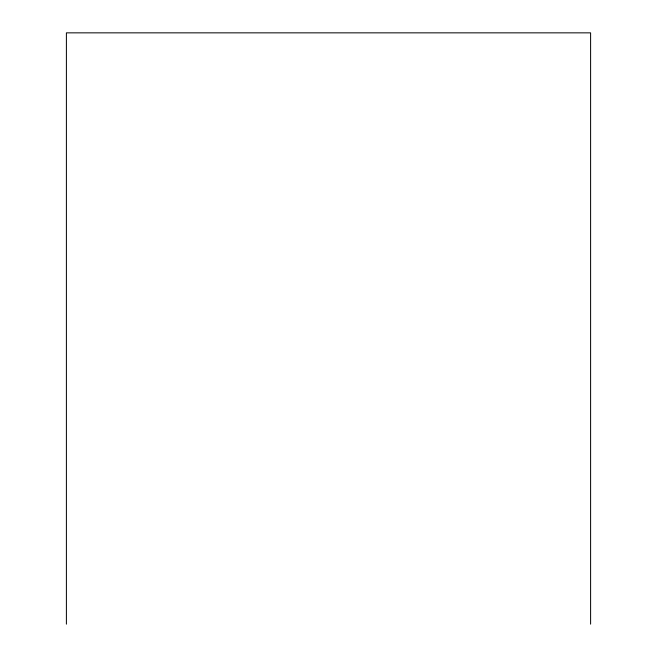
<?xml version="1.0" encoding="UTF-8"?>
<svg xmlns="http://www.w3.org/2000/svg" width="657" height="657" viewBox="0 0 657 657"><rect width="100%" height="100%" fill="white"/><g stroke="black" fill="none" stroke-linecap="round" stroke-linejoin="round"><path stroke-width="0.99" d="M590.602 624.15L590.602 32.85L66.398 32.85L66.398 624.15"/></g></svg>
